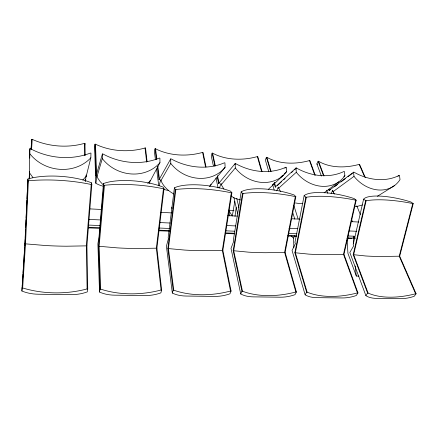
<?xml version="1.0" encoding="UTF-8"?>
<svg xmlns="http://www.w3.org/2000/svg" width="438" height="438" viewBox="0 0 438 438"><rect width="100%" height="100%" fill="white"/><g stroke="black" fill="none" stroke-linecap="round" stroke-linejoin="round"><path stroke-width="0.66" d="M32.894 177.478L29.384 172.654L29.614 153.464L29.883 148.69L30.501 148.734A65.12 56.436 14.7 0 0 90.37 153.081L90.956 153.125L90.836 157.784L86.242 176.218L82.793 180.007M29.762 158.102L29.883 148.69M103.483 185.132L100.121 181.556L96.924 176.886L102.311 158.594L102.404 153.952L102.985 153.995A62.026 54.241 23.4 0 0 159.355 158.085L159.908 158.129L159.947 162.662L150.677 180.253L147.737 183.478M21.9 291.007L24.873 243.802L27.901 179.049A41.714 13.129 3.9 0 1 91.531 182.865L91.838 184.529L86.916 245.855L87.737 288.916L87.293 291.889A28.662 16.994 -2.1 0 1 70.918 294.632L38.402 294.232A29.412 17.274 -0.2 0 1 21.9 291.007L22.119 287.607M25.196 239.449L24.818 246.156M25.262 237.5L25.618 229.359M29.198 178.6L29.466 171.384L29.384 172.654M85.196 155.528L84.967 143.401L84.452 143.363A61.446 47.753 6.9 0 1 32.226 139.366L31.689 139.322L31.388 145.192M25.711 227.322L26.05 219.843M26.143 217.801L26.51 209.643M26.576 208.285L26.942 200.122M27.008 198.764L27.375 190.607M27.441 189.249L27.901 179.049M27.736 180.735L28.382 180.774L25.503 243.824L22.661 287.958L21.999 287.947M31.574 149.429L32.226 139.366M31.032 149.391L31.689 139.322M22.212 286.249L22.562 280.813M22.65 279.455L23.006 274.018M23.094 272.655L23.449 267.224M23.537 265.861L24.287 254.308M24.419 252.272L24.731 247.514M29.176 179.251L29.57 173.125M31.125 149.281L31.301 146.555M91.838 184.529L91.224 184.497L86.324 245.833L87.107 288.91L87.737 288.916M91.422 184.217L91.531 182.865M103.445 183.577L99.059 236.345L97.888 243.878L99.525 292.053A27.769 16.562 -4.8 0 0 114.581 295.168L145.082 295.546A27.216 16.222 -6.7 0 0 160.845 292.885L161.66 290.011L156.908 248.171L164.015 188.805L163.204 187.157A39.491 12.576 6.1 0 0 103.445 183.577L103.839 185.241L98.545 246.238L100.034 289.096L99.525 292.053M164.015 188.805L163.44 188.773A72.232 24.583 6.1 0 0 104.447 185.279L99.136 246.26L100.658 289.107A72.407 45.629 -5.7 0 0 161.069 290L161.66 290.011M84.753 145.235L84.967 143.401M163.44 188.773L156.35 248.149L161.069 290M85.437 181.337L86.215 174.97L86.242 176.218M174.406 187.831L168.181 237.489L168.367 238.929L166.396 246.211L172.326 293.038A26.565 15.724 -9.3 0 0 186.079 296.044L214.746 296.4A26.17 15.341 -11 0 0 229.939 293.816L231.083 291.035L222.86 250.35L231.888 192.829L230.634 191.198A37.925 11.914 8.2 0 0 174.406 187.831L175.293 189.473L167.858 248.532L173.202 290.18L172.326 293.038M231.888 192.829L231.346 192.797A69.292 23.165 8.6 0 0 175.862 189.506L168.411 248.549L173.782 290.191A69.401 43.028 -11 0 0 230.525 291.029L231.083 291.035M147.069 161.534L145.536 148.033L145.049 147.995A58.347 46.247 -1.6 0 1 95.5 144.206L94.991 144.168L94.597 147.206L95.823 183.248A23.855 17.126 -1.9 0 0 103.039 186.172M234.987 216.438L236.191 207.475M95.823 183.248L96.875 175.643L96.924 176.886M231.346 192.797L222.329 250.333L230.525 291.029M241.185 191.833L233.388 239.964L233.695 241.365L231.007 248.412L240.741 293.964A25.705 14.799 -13.3 0 0 253.312 296.871L280.309 297.205A25.431 14.394 -14.7 0 0 294.971 294.697L296.4 292.004L285.105 252.408L295.836 196.613L294.188 195.009A36.885 11.174 10.1 0 0 241.185 191.833L242.504 193.454L243.041 193.486A67.419 21.588 10.7 0 1 295.321 196.585L295.836 196.613M240.741 293.964L241.929 291.199L233.186 250.689L242.504 193.454M243.041 193.486L233.706 250.706L242.477 291.204A67.359 40.208 -15.3 0 0 295.874 291.993L296.4 292.004M234.779 201.442L232.31 216.033L228.899 210.733M295.321 196.585L284.607 252.392L295.874 291.993M304.142 195.605L294.955 242.302L295.365 243.665L292.053 250.492L305.149 294.834A25.108 13.835 -16.5 0 0 316.658 297.648L342.122 297.96A24.911 13.436 -17.7 0 0 356.286 295.524L357.966 292.912L343.961 254.352L356.187 200.188L354.189 198.606A36.239 10.408 11.7 0 0 304.142 195.605L305.844 197.209L306.354 197.237A66.33 19.962 12.4 0 1 355.7 200.161L356.187 200.188M305.149 294.834L306.616 292.151L294.862 252.731L305.844 197.209M306.354 197.237L295.36 252.748L307.137 292.162A65.985 37.34 -18.6 0 0 357.474 292.907L357.966 292.912M145.296 149.216L145.536 148.033M206.013 166.993L203.073 152.435L202.608 152.402A56.25 44.211 -10.3 0 1 155.539 148.8L155.057 148.761L154.417 151.707L155.43 159.7M149.588 183.341L150.261 180.264M355.7 200.161L343.485 254.341L357.474 292.907M363.595 199.17L353.181 244.508L353.69 245.844L349.82 252.458L365.894 295.655A24.687 12.888 -19 0 0 376.434 298.382L400.496 298.678A24.544 12.505 -19.9 0 0 414.2 296.307L416.1 293.772L399.686 256.197L413.231 203.571L410.932 202.006A35.883 9.641 13 0 0 363.595 199.17L366.119 200.779A65.788 18.363 13.7 0 1 412.777 203.544L413.231 203.571M365.894 295.655L367.608 293.055L353.192 254.659L365.642 200.752M366.119 200.779L353.658 254.675L368.095 293.06A65.038 34.564 -21 0 0 415.635 293.767L416.1 293.772M159.18 185.794L160.626 179.668C162.717 185.86 168.132 190.93 173.87 194.001M412.777 203.544L399.237 256.181L415.635 293.767M96.623 175.775L96.092 175.742L102.404 153.952M262.05 171.554L257.79 156.623L257.352 156.59A54.936 41.818 -17.3 0 1 212.578 153.163L212.118 153.13L211.264 155.983L213.394 165.969M210.415 186.128L211.028 184.179M219.509 188.011L220.993 183.478L221.256 184.672L223.917 189.074M315.223 175.255L309.901 160.609L309.485 160.576A54.109 39.3 -22.2 0 1 266.841 157.319L266.408 157.28L265.351 160.051L268.817 171.8M276.685 190.859L278.256 187.097L280.424 191.472M321.404 176.092L316.877 163.921L318.114 161.239L318.53 161.272A53.562 36.819 -25.3 0 0 359.187 164.381L359.587 164.414L365.319 177.532M293.876 247.492L293.509 238.124L294.675 235.682M331.106 193.574L332.634 190.53L333.603 192.101M157.795 166.287L159.531 179.744L159.027 179.711L170.694 158.912L171.242 158.95A59.579 51.826 32.1 0 0 224.404 162.81L224.924 162.848L225.105 167.261L209.375 186.593M348.517 237.889L347.164 240.265L347.925 253.317L356.313 276.055L358.957 276.115M160.784 180.883L170.76 163.429L170.694 158.912M217.434 175.589L219.153 183.506L218.671 183.473L235.113 163.588L235.628 163.62A57.641 49.286 39.2 0 0 285.85 167.267L286.342 167.305L286.649 171.608L284.202 173.908M234.757 164.672L235.628 163.62M221.256 184.672L235.31 167.984L235.113 163.588M284.875 168.203L285.85 167.267M272.458 184.935L274.905 182.641M280.774 177.122L282.242 175.742M268.385 189.315L283.665 174.992M274.122 183.161L275.278 187.042L295.973 168L296.46 168.039A56.048 46.74 44.4 0 0 343.983 171.488L344.449 171.521L344.865 175.715L343.786 176.53M277.216 185.712L281.656 181.633M283.632 179.821L285.111 178.463M291.527 172.572L293.006 171.209M294.484 169.851L296.46 168.039M278.606 188.263L296.296 172.287A33.151 28.043 47.1 0 0 344.865 175.715M324.136 192.851L338.886 181.792M328.599 189.167L329.075 190.437L353.565 172.183L354.03 172.216A54.673 44.276 48 0 0 399.062 175.485L399.5 175.518L400.014 179.607A32.368 26.51 50.5 0 1 353.997 176.361L333.072 191.674L334.331 194.05M329.075 190.437L330.597 189.654M334.413 186.818L337.682 184.382M340.95 181.951L345.308 178.704M348.035 176.678L352.393 173.432M397.923 176.218L399.062 175.485M377.425 196.268L394.539 185.548M362.434 204.962L357.003 206.418L354.588 206.517M355.289 238.048L352.962 238.102L354.057 236.202L355.021 238.699M302.844 203.489L299.685 203.61L295.365 202.953M100.034 289.096L100.658 289.107M173.202 290.18L173.782 290.191M241.929 291.199L242.477 291.204M306.616 292.151L307.137 292.162M367.608 293.055L368.095 293.06M24.873 243.802L45.612 245.532A61.791 9.225 1.8 0 0 66.341 246.211L86.916 245.855M98.545 246.238L117.285 247.875A58.457 8.831 0.8 0 0 136.793 248.51L156.908 248.171M167.858 248.532L184.792 250.076A56.119 8.36 -0.2 0 0 203.188 250.678L222.86 250.35M233.186 250.689L248.488 252.157A54.569 7.835 -1.1 0 0 265.866 252.721L285.105 252.408M294.862 252.731L308.691 254.117A53.622 7.282 -1.8 0 0 325.133 254.653L343.961 254.352M353.192 254.659L365.675 255.978A53.124 6.734 -2.4 0 0 381.252 256.487L399.686 256.197M88.487 225.072L100.105 225.559M158.885 228.023L169.818 228.483M225.866 230.831L234.752 231.204M288.741 233.465L296.942 233.81M348.205 235.962L354.358 236.219M88.295 227.256L99.902 227.733M158.627 230.136L169.555 230.585M225.548 232.879L234.423 233.246M287.684 235.43L296.564 235.792M347.777 237.894L353.236 238.113M88.219 227.886L99.826 228.357M158.556 230.749L169.484 231.198M225.482 233.476L234.363 233.837M288.314 236.033L296.51 236.367M347.044 238.425L351.824 238.622M88.854 219.416L100.461 219.931M159.886 222.564L170.13 223.019M226.824 225.532L235.704 225.926M288.981 228.291L297.862 228.685M349.086 230.952L356.603 231.286M89.894 208.899L101.501 209.468M160.888 212.364L171.811 212.901M227.782 215.633L237.341 216.098M291.265 218.732L300.139 219.164M351.336 221.666L358.842 222.033M228.559 210.202L233.985 210.481M103.839 185.241L104.447 185.279M175.293 189.473L175.862 189.506M275.278 187.042L275.732 187.075L274.38 182.547M240.561 199.991L234.894 198.277L230.815 195.95M291.144 236L293.509 238.124M359.187 164.381L364.64 176.881M356.784 205.849L360.348 214.598M351.391 219.049L352.376 221.557M332.634 190.53L333.072 191.674M318.53 161.272L324.016 175.868M329.031 189.2L329.507 190.464M318.114 161.239L323.594 175.841M326.644 190.18L327.838 193.382M309.485 160.576L314.796 175.227M293.832 205.444L298.103 218.907M292.65 212.293L294.796 219.164M266.841 157.319L271.095 171.548M266.408 157.28L270.651 171.515M272.677 184.858L274.215 190.081M257.352 156.59L261.601 171.521M236.734 198.419L238.913 207.596M233.87 197.549L237.681 213.859M228.839 211.477L229.83 215.934M212.578 153.163L215.293 165.695M212.118 153.13L214.97 166.32M217.248 176.875L218.671 183.473M215.956 177.954L218.091 187.94M202.608 152.402L205.542 166.96M171.762 207.179L171.959 208.592M155.539 148.8L156.842 158.89M155.057 148.761L156.437 159.525M157.384 166.927L159.027 179.711M156.612 169.03L158.726 185.69M355.147 265.871L356.313 276.055M145.049 147.995L146.648 162.175M353.565 172.183L353.997 176.361M295.973 168L296.296 172.287M353.335 237.965L353.685 243.84M95.5 144.206L96.579 174.428M94.991 144.168L96.092 175.742M87.408 234.429L87.436 235.912M85.218 179.202L85.257 181.25M84.452 143.363L84.676 155.495M168.712 190.475A22.918 16.403 -8.2 0 1 163.451 189.227M225.105 167.261A35.155 31.246 33.8 0 1 170.76 163.429M317.462 164.398A20.482 13.917 -22.4 0 1 316.877 163.921M90.836 157.784A38.462 34.093 12.7 0 1 29.614 153.464M159.947 162.662A36.589 32.762 23.3 0 1 102.311 158.594M286.649 171.608A34.054 29.642 41.8 0 1 235.31 167.984M87.107 288.91A76.699 47.824 -0.2 0 1 22.661 287.958M28.382 180.774A76.551 25.754 3.5 0 1 91.224 184.497"/></g></svg>
